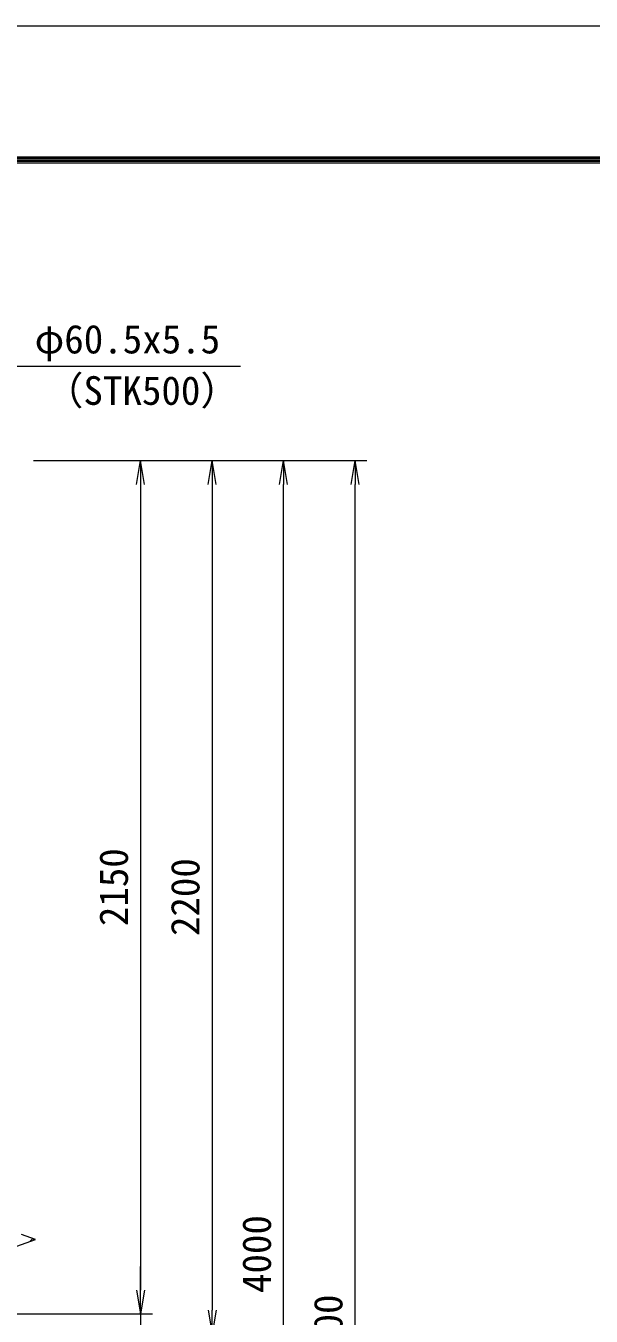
# Model space of a CAD drawing. Units: millimetres, scale not verified. Extents: x -6300 to 6300, y -4455 to 4455.
# Drawn here: x -1980 to -556, y 1204 to 4455 of the extents above; entities that cross this region are included whole.
import ezdxf
from ezdxf.enums import TextEntityAlignment as Align

# ---------------------------------------------------------------- set-up
doc = ezdxf.new("R2010")
doc.units = ezdxf.units.MM
doc.header["$LTSCALE"] = 30
for name, color, linetype, lineweight in [('0-7_D-STR-DIM', 7, 'Continuous', 9), ('0-8_0', 7, 'Continuous', 9), ('0-9_D-STR2', 7, 'Continuous', 9), ('0-A_D-STR-TXT', 7, 'Continuous', 9), ('0-B_D-TTL', 7, 'Continuous', 9)]:
    doc.layers.add(name, color=color, linetype=linetype, lineweight=lineweight)
doc.styles.add('ＭＳ ゴシック', font='')
doc.styles.get('ＭＳ ゴシック').set_extended_font_data('MS Gothic')

# ---------------------------------------------------------------- blocks, each defined once
blk = doc.blocks.new('_Open')
at = {"layer": '0-8_0'}
blk.add_line((-30, 5), (0, 0), dxfattribs=at)
blk.add_lwpolyline([(-30, -5), (0, 0), (-30, 0)], dxfattribs=at)

msp = doc.modelspace()

# ---------------------------------------------------------------- linework, layer by layer
at = {"layer": '0-7_D-STR-DIM'}
for p, q in [((-1960.76, 3359.58), (-1300.76, 3359.58)), ((-1960.76, 3359.58), (-1120.76, 3359.58)), ((-1960.76, 3359.58), (-1660.76, 3359.58)), ((-1960.76, 3359.58), (-1480.76, 3359.58)), ((-1690.76, 3299.58), (-1690.76, 1269.58)), ((-1510.76, 3299.58), (-1510.76, 1219.58)), ((-1330.76, -580.42), (-1330.76, 3299.58)), ((-1150.76, -980.42), (-1150.76, 3299.58)), ((-1955.52, 1397.41), (-1990.76, 1410.23)), ((-2026, 1371.76), (-1955.52, 1397.41)), ((-1690.76, 1269.58), (-1690.76, 1329.58)), ((-2395.76, 1209.58), (-1660.76, 1209.58)), ((-2395.76, 1209.58), (-1660.76, 1209.58)), ((-1690.76, 1209.58), (-1690.76, 1159.58))]:
    msp.add_line(p, q, dxfattribs=at)
at = {"layer": '0-9_D-STR2'}
for p, q in [((-1968.59, 1392.65), (-1961.61, 1399.62)), ((-1958.69, 1396.25), (-1962.32, 1399.88))]:
    msp.add_line(p, q, dxfattribs=at)
at = {"layer": '0-A_D-STR-TXT'}
msp.add_lwpolyline([(-1438.95, 3596.68), (-2253.02, 3596.68), (-2335.14, 3271)], dxfattribs=at)
at = {"layer": '0-B_D-TTL', "color": 2, "lineweight": 18}
msp.add_lwpolyline([(-6300, 4455), (6300, 4455), (6300, -4455), (-6300, -4455)], close=True, dxfattribs=at)
at = {"layer": '0-B_D-TTL'}
for points in [[(-5895, 4125), (5895, 4125), (5895, -4125), (-5895, -4125)], [(-5891.25, 4121.25), (5891.25, 4121.25), (5891.25, -4121.25), (-5891.25, -4121.25)], [(-5887.5, 4117.5), (5887.5, 4117.5), (5887.5, -4117.5), (-5887.5, -4117.5)], [(-5883.75, 4113.75), (5883.75, 4113.75), (5883.75, -4113.75), (-5883.75, -4113.75)], [(-5880, 4110), (5880, 4110), (5880, -4110), (-5880, -4110)]]:
    msp.add_lwpolyline(points, close=True, dxfattribs=at)

# ---------------------------------------------------------------- block references
at = {"layer": '0-7_D-STR-DIM', "xscale": 2, "yscale": 2}
for p, rotation in [((-1690.76, 3359.58), 90), ((-1510.76, 3359.58), 90), ((-1330.76, 3359.58), 90), ((-1150.76, 3359.58), 90), ((-1690.76, 1209.58), 270), ((-1690.76, 1209.58), 270), ((-1510.76, 1159.58), 270)]:
    msp.add_blockref('_Open', p, dxfattribs=dict(at, rotation=rotation))

# ---------------------------------------------------------------- texts
at = {"layer": '0-7_D-STR-DIM', "style": 'ＭＳ ゴシック'}
for s, p in [('2150', (-1700.88, 2186.71)), ('2200', (-1520.88, 2161.71)), ('4000', (-1340.88, 1262.46)), ('4400', (-1160.88, 1062.46))]:
    msp.add_text(s, height=72.14, rotation=90, dxfattribs=at).set_placement(p, align=Align.BOTTOM_LEFT)
at = {"layer": '0-A_D-STR-TXT', "style": 'ＭＳ ゴシック'}
for s, p in [('門柱 φ60.5x5.5', (-2203.37, 3607.93)), ('（STK500）', (-1932.98, 3478.43))]:
    msp.add_text(s, height=72.14, dxfattribs=at).set_placement(p, align=Align.BOTTOM_LEFT)

doc.saveas('drawing.dxf')
